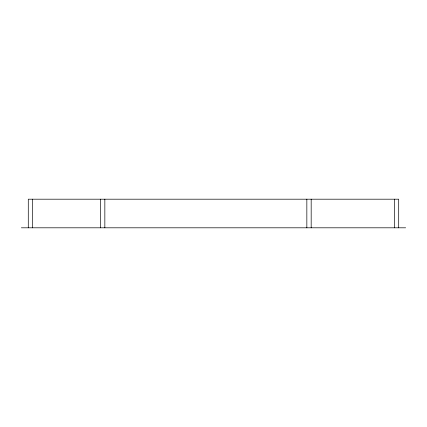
<?xml version="1.0" encoding="UTF-8"?>
<svg xmlns="http://www.w3.org/2000/svg" width="427" height="427" viewBox="0 0 427 427"><rect width="100%" height="100%" fill="white"/><g stroke="black" fill="none" stroke-linecap="round" stroke-linejoin="round"><path stroke-width="0.64" d="M21.35 227.804L405.65 227.804M398.695 227.804L398.695 199.195L28.283 199.195L28.283 227.804M394.361 199.195L394.361 227.804M311.176 199.195L311.176 227.804M306.842 199.195L306.842 227.804M104.845 199.195L104.845 227.804M100.51 199.195L100.51 227.804M32.623 199.195L32.623 227.804"/></g></svg>
